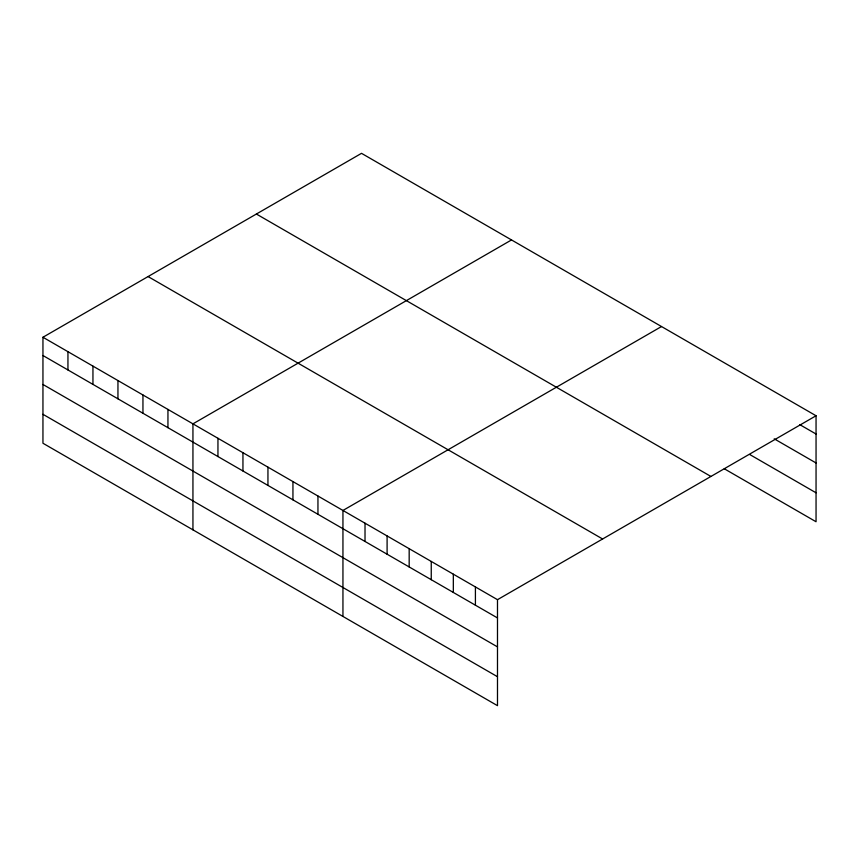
<?xml version="1.0" encoding="UTF-8"?>
<svg xmlns="http://www.w3.org/2000/svg" width="859" height="859" viewBox="0 0 859 859"><rect width="100%" height="100%" fill="white"/><g stroke="black" fill="none" stroke-linecap="round" stroke-linejoin="round"><path stroke-width="1.29" d="M42.95 337.254L497.49 599.679L497.49 705.668L42.95 443.244L42.95 337.254L361.51 153.332L816.05 415.756L816.05 521.746L724.255 468.746M511.513 239.94L192.942 423.852L192.942 529.842M661.505 326.538L342.945 510.461L342.945 616.44M497.49 599.679L816.05 415.756M799.783 424.636L816.05 434.02M774.217 438.82L816.05 462.969M749.821 454.561L816.05 492.798M256.39 214.031L710.919 476.455M148.081 276.566L602.61 538.99M42.95 355.519L497.49 617.943M42.95 384.467L497.49 646.891M42.95 414.296L497.49 676.72M475.414 586.933L475.414 605.198M453.327 574.188L453.327 592.452M431.25 561.442L431.25 579.707M409.174 548.697L409.174 566.961M387.098 535.952L387.098 554.216M365.021 523.206L365.021 541.471M317.948 496.019L317.948 514.283M292.94 481.588L292.94 499.852M267.944 467.156L267.944 485.421M242.947 452.725L242.947 470.99M217.95 438.294L217.95 456.558M167.945 409.421L167.945 427.685M142.948 394.99L142.948 413.254M117.951 380.558L117.951 398.823M92.944 366.127L92.944 384.392M67.947 351.685L67.947 369.95"/></g></svg>
